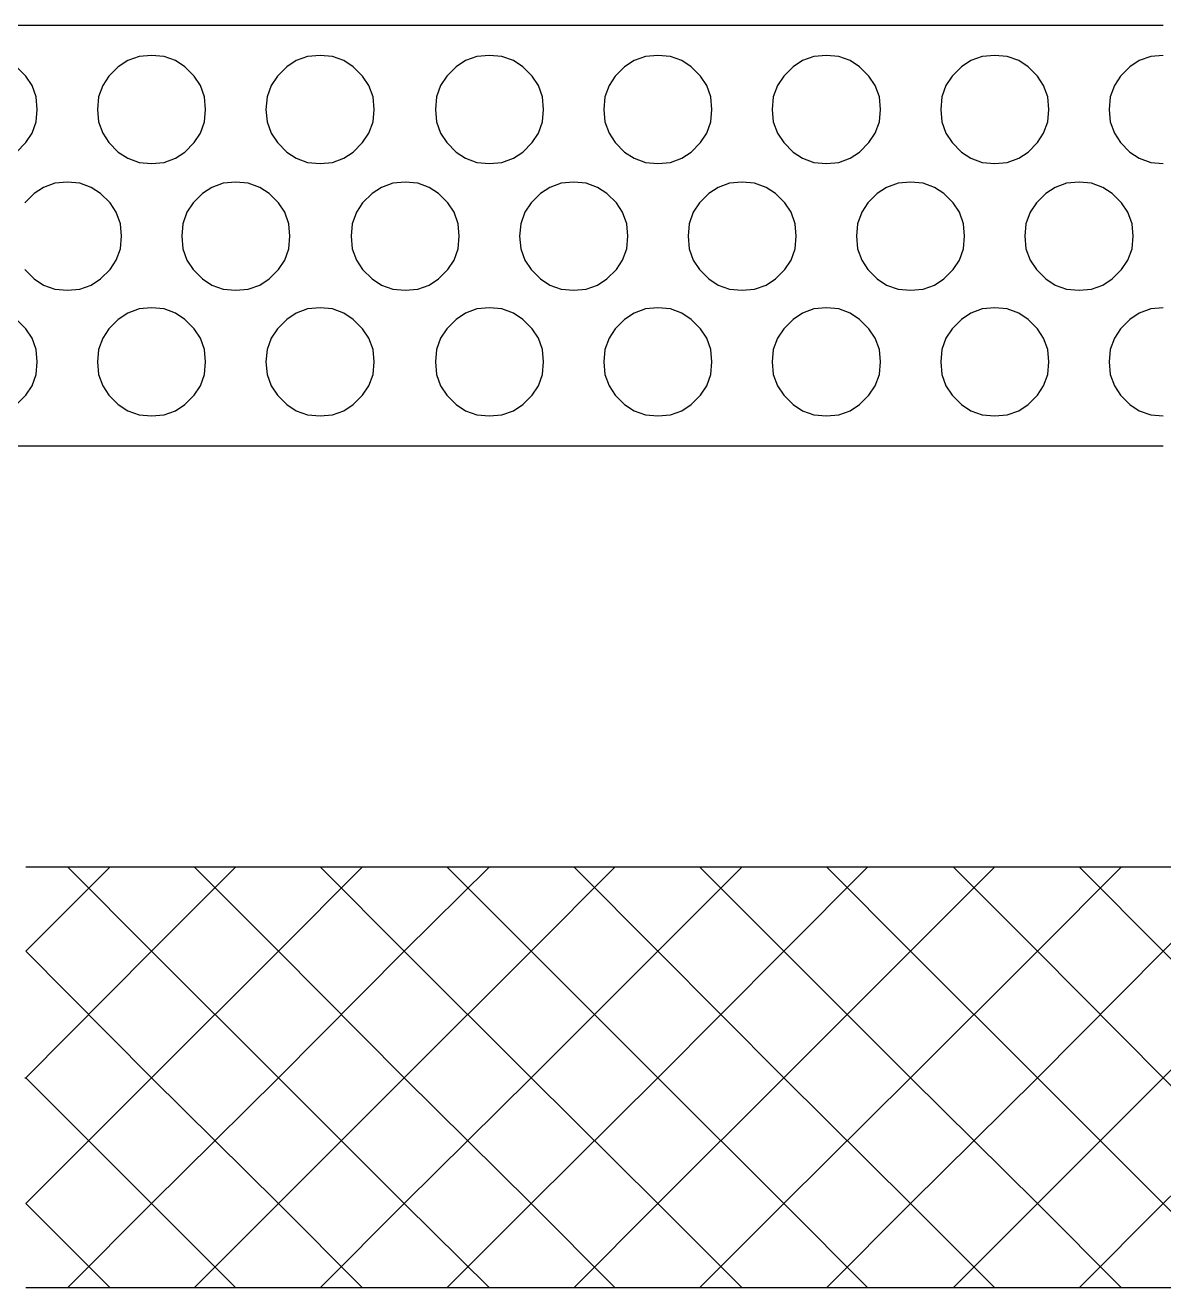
# Model space of a CAD drawing. Header units: inches. Extents: x 47316 to 59086, y 3141 to 11743.
# Drawn here: x 50350.67 to 50364.2, y 3738.15 to 3753.15 of the extents above; entities that cross this region are included whole.
import ezdxf

# ---------------------------------------------------------------- set-up
doc = ezdxf.new("R2010")
doc.units = ezdxf.units.IN
doc.header["$MEASUREMENT"] = 0

msp = doc.modelspace()

# ---------------------------------------------------------------- linework, layer by layer
at = {"color": 0, "lineweight": -3}
for p, q in [((50350.17, 3753.154), (50351.171, 3753.154)), ((50351.171, 3753.154), (50352.172, 3753.154)), ((50352.172, 3753.154), (50353.172, 3753.154)), ((50353.172, 3753.154), (50354.173, 3753.154)), ((50354.173, 3753.154), (50355.186, 3753.154)), ((50355.186, 3753.154), (50356.187, 3753.154)), ((50356.187, 3753.154), (50357.187, 3753.154)), ((50357.187, 3753.154), (50358.188, 3753.154)), ((50358.188, 3753.154), (50359.188, 3753.154)), ((50359.188, 3753.154), (50360.189, 3753.154)), ((50360.189, 3753.154), (50361.19, 3753.154)), ((50361.19, 3753.154), (50362.19, 3753.154)), ((50362.19, 3753.154), (50363.191, 3753.154)), ((50363.191, 3753.154), (50364.191, 3753.154)), ((50352.023, 3752.784), (50351.888, 3752.734)), ((50352.172, 3752.796), (50352.023, 3752.784)), ((50352.32, 3752.784), (50352.172, 3752.796)), ((50352.456, 3752.734), (50352.32, 3752.784)), ((50354.025, 3752.784), (50353.889, 3752.734)), ((50354.173, 3752.796), (50354.025, 3752.784)), ((50354.321, 3752.784), (50354.173, 3752.796)), ((50354.457, 3752.734), (50354.321, 3752.784)), ((50356.038, 3752.784), (50355.902, 3752.734)), ((50356.187, 3752.796), (50356.038, 3752.784)), ((50356.335, 3752.784), (50356.187, 3752.796)), ((50356.471, 3752.734), (50356.335, 3752.784)), ((50358.04, 3752.784), (50357.904, 3752.734)), ((50358.188, 3752.796), (50358.04, 3752.784)), ((50358.336, 3752.784), (50358.188, 3752.796)), ((50358.472, 3752.734), (50358.336, 3752.784)), ((50360.041, 3752.784), (50359.905, 3752.734)), ((50360.189, 3752.796), (50360.041, 3752.784)), ((50360.337, 3752.784), (50360.189, 3752.796)), ((50360.473, 3752.734), (50360.337, 3752.784)), ((50362.042, 3752.784), (50361.906, 3752.734)), ((50362.19, 3752.796), (50362.042, 3752.784)), ((50362.338, 3752.784), (50362.19, 3752.796)), ((50362.474, 3752.734), (50362.338, 3752.784)), ((50364.043, 3752.784), (50363.907, 3752.734)), ((50364.191, 3752.796), (50364.043, 3752.784)), ((50350.677, 3752.549), (50350.566, 3752.66)), ((50351.776, 3752.66), (50351.665, 3752.549)), ((50351.888, 3752.734), (50351.776, 3752.66)), ((50352.567, 3752.66), (50352.456, 3752.734)), ((50352.678, 3752.549), (50352.567, 3752.66)), ((50353.778, 3752.66), (50353.666, 3752.549)), ((50353.889, 3752.734), (50353.778, 3752.66)), ((50354.568, 3752.66), (50354.457, 3752.734)), ((50354.679, 3752.549), (50354.568, 3752.66)), ((50355.791, 3752.66), (50355.68, 3752.549)), ((50355.902, 3752.734), (50355.791, 3752.66)), ((50356.582, 3752.66), (50356.471, 3752.734)), ((50356.693, 3752.549), (50356.582, 3752.66)), ((50357.792, 3752.66), (50357.681, 3752.549)), ((50357.904, 3752.734), (50357.792, 3752.66)), ((50358.583, 3752.66), (50358.472, 3752.734)), ((50358.694, 3752.549), (50358.583, 3752.66)), ((50359.794, 3752.66), (50359.682, 3752.549)), ((50359.905, 3752.734), (50359.794, 3752.66)), ((50360.584, 3752.66), (50360.473, 3752.734)), ((50360.695, 3752.549), (50360.584, 3752.66)), ((50361.795, 3752.66), (50361.684, 3752.549)), ((50361.906, 3752.734), (50361.795, 3752.66)), ((50362.586, 3752.66), (50362.474, 3752.734)), ((50362.697, 3752.549), (50362.586, 3752.66)), ((50363.796, 3752.66), (50363.685, 3752.549)), ((50363.907, 3752.734), (50363.796, 3752.66)), ((50350.751, 3752.438), (50350.677, 3752.549)), ((50351.665, 3752.549), (50351.591, 3752.438)), ((50352.752, 3752.438), (50352.678, 3752.549)), ((50353.666, 3752.549), (50353.592, 3752.438)), ((50354.754, 3752.438), (50354.679, 3752.549)), ((50355.68, 3752.549), (50355.606, 3752.438)), ((50356.767, 3752.438), (50356.693, 3752.549)), ((50357.681, 3752.549), (50357.607, 3752.438)), ((50358.768, 3752.438), (50358.694, 3752.549)), ((50359.682, 3752.549), (50359.608, 3752.438)), ((50360.77, 3752.438), (50360.695, 3752.549)), ((50361.684, 3752.549), (50361.61, 3752.438)), ((50362.771, 3752.438), (50362.697, 3752.549)), ((50363.685, 3752.549), (50363.611, 3752.438)), ((50350.8, 3752.302), (50350.751, 3752.438)), ((50351.591, 3752.438), (50351.542, 3752.302)), ((50352.802, 3752.302), (50352.752, 3752.438)), ((50353.592, 3752.438), (50353.543, 3752.302)), ((50354.803, 3752.302), (50354.754, 3752.438)), ((50355.606, 3752.438), (50355.556, 3752.302)), ((50356.817, 3752.302), (50356.767, 3752.438)), ((50357.607, 3752.438), (50357.558, 3752.302)), ((50358.818, 3752.302), (50358.768, 3752.438)), ((50359.608, 3752.438), (50359.559, 3752.302)), ((50360.819, 3752.302), (50360.77, 3752.438)), ((50361.61, 3752.438), (50361.56, 3752.302)), ((50362.82, 3752.302), (50362.771, 3752.438)), ((50363.611, 3752.438), (50363.561, 3752.302)), ((50350.813, 3752.154), (50350.8, 3752.302)), ((50351.542, 3752.302), (50351.529, 3752.154)), ((50352.814, 3752.154), (50352.802, 3752.302)), ((50353.543, 3752.302), (50353.531, 3752.154)), ((50354.815, 3752.154), (50354.803, 3752.302)), ((50355.556, 3752.302), (50355.544, 3752.154)), ((50356.829, 3752.154), (50356.817, 3752.302)), ((50357.558, 3752.302), (50357.545, 3752.154)), ((50358.83, 3752.154), (50358.818, 3752.302)), ((50359.559, 3752.302), (50359.547, 3752.154)), ((50360.831, 3752.154), (50360.819, 3752.302)), ((50361.56, 3752.302), (50361.548, 3752.154)), ((50362.833, 3752.154), (50362.82, 3752.302)), ((50363.561, 3752.302), (50363.549, 3752.154)), ((50350.8, 3752.006), (50350.813, 3752.154)), ((50351.529, 3752.154), (50351.542, 3752.006)), ((50352.802, 3752.006), (50352.814, 3752.154)), ((50353.531, 3752.154), (50353.543, 3752.006)), ((50354.803, 3752.006), (50354.815, 3752.154)), ((50355.544, 3752.154), (50355.556, 3752.006)), ((50356.817, 3752.006), (50356.829, 3752.154)), ((50357.545, 3752.154), (50357.558, 3752.006)), ((50358.818, 3752.006), (50358.83, 3752.154)), ((50359.547, 3752.154), (50359.559, 3752.006)), ((50360.819, 3752.006), (50360.831, 3752.154)), ((50361.548, 3752.154), (50361.56, 3752.006)), ((50362.82, 3752.006), (50362.833, 3752.154)), ((50363.549, 3752.154), (50363.561, 3752.006)), ((50350.677, 3751.759), (50350.751, 3751.87)), ((50350.751, 3751.87), (50350.8, 3752.006)), ((50351.542, 3752.006), (50351.591, 3751.87)), ((50351.591, 3751.87), (50351.665, 3751.759)), ((50352.678, 3751.759), (50352.752, 3751.87)), ((50352.752, 3751.87), (50352.802, 3752.006)), ((50353.543, 3752.006), (50353.592, 3751.87)), ((50353.592, 3751.87), (50353.666, 3751.759)), ((50354.679, 3751.759), (50354.754, 3751.87)), ((50354.754, 3751.87), (50354.803, 3752.006)), ((50355.556, 3752.006), (50355.606, 3751.87)), ((50355.606, 3751.87), (50355.68, 3751.759)), ((50356.693, 3751.759), (50356.767, 3751.87)), ((50356.767, 3751.87), (50356.817, 3752.006)), ((50357.558, 3752.006), (50357.607, 3751.87)), ((50357.607, 3751.87), (50357.681, 3751.759)), ((50358.694, 3751.759), (50358.768, 3751.87)), ((50358.768, 3751.87), (50358.818, 3752.006)), ((50359.559, 3752.006), (50359.608, 3751.87)), ((50359.608, 3751.87), (50359.682, 3751.759)), ((50360.695, 3751.759), (50360.77, 3751.87)), ((50360.77, 3751.87), (50360.819, 3752.006)), ((50361.56, 3752.006), (50361.61, 3751.87)), ((50361.61, 3751.87), (50361.684, 3751.759)), ((50362.697, 3751.759), (50362.771, 3751.87)), ((50362.771, 3751.87), (50362.82, 3752.006)), ((50363.561, 3752.006), (50363.611, 3751.87)), ((50363.611, 3751.87), (50363.685, 3751.759)), ((50350.566, 3751.647), (50350.677, 3751.759)), ((50351.665, 3751.759), (50351.776, 3751.647)), ((50352.567, 3751.647), (50352.678, 3751.759)), ((50353.666, 3751.759), (50353.778, 3751.647)), ((50354.568, 3751.647), (50354.679, 3751.759)), ((50355.68, 3751.759), (50355.791, 3751.647)), ((50356.582, 3751.647), (50356.693, 3751.759)), ((50357.681, 3751.759), (50357.792, 3751.647)), ((50358.583, 3751.647), (50358.694, 3751.759)), ((50359.682, 3751.759), (50359.794, 3751.647)), ((50360.584, 3751.647), (50360.695, 3751.759)), ((50361.684, 3751.759), (50361.795, 3751.647)), ((50362.586, 3751.647), (50362.697, 3751.759)), ((50363.685, 3751.759), (50363.796, 3751.647)), ((50351.776, 3751.647), (50351.888, 3751.573)), ((50351.888, 3751.573), (50352.023, 3751.524)), ((50352.32, 3751.524), (50352.456, 3751.573)), ((50352.456, 3751.573), (50352.567, 3751.647)), ((50353.778, 3751.647), (50353.889, 3751.573)), ((50353.889, 3751.573), (50354.025, 3751.524)), ((50354.321, 3751.524), (50354.457, 3751.573)), ((50354.457, 3751.573), (50354.568, 3751.647)), ((50355.791, 3751.647), (50355.902, 3751.573)), ((50355.902, 3751.573), (50356.038, 3751.524)), ((50356.335, 3751.524), (50356.471, 3751.573)), ((50356.471, 3751.573), (50356.582, 3751.647)), ((50357.792, 3751.647), (50357.904, 3751.573)), ((50357.904, 3751.573), (50358.04, 3751.524)), ((50358.336, 3751.524), (50358.472, 3751.573)), ((50358.472, 3751.573), (50358.583, 3751.647)), ((50359.794, 3751.647), (50359.905, 3751.573)), ((50359.905, 3751.573), (50360.041, 3751.524)), ((50360.337, 3751.524), (50360.473, 3751.573)), ((50360.473, 3751.573), (50360.584, 3751.647)), ((50361.795, 3751.647), (50361.906, 3751.573)), ((50361.906, 3751.573), (50362.042, 3751.524)), ((50362.338, 3751.524), (50362.474, 3751.573)), ((50362.474, 3751.573), (50362.586, 3751.647)), ((50363.796, 3751.647), (50363.907, 3751.573)), ((50363.907, 3751.573), (50364.043, 3751.524)), ((50352.023, 3751.524), (50352.172, 3751.511)), ((50352.172, 3751.511), (50352.32, 3751.524)), ((50354.025, 3751.524), (50354.173, 3751.511)), ((50354.173, 3751.511), (50354.321, 3751.524)), ((50356.038, 3751.524), (50356.187, 3751.511)), ((50356.187, 3751.511), (50356.335, 3751.524)), ((50358.04, 3751.524), (50358.188, 3751.511)), ((50358.188, 3751.511), (50358.336, 3751.524)), ((50360.041, 3751.524), (50360.189, 3751.511)), ((50360.189, 3751.511), (50360.337, 3751.524)), ((50362.042, 3751.524), (50362.19, 3751.511)), ((50362.19, 3751.511), (50362.338, 3751.524)), ((50364.043, 3751.524), (50364.191, 3751.511)), ((50351.023, 3751.277), (50350.887, 3751.227)), ((50351.171, 3751.289), (50351.023, 3751.277)), ((50351.319, 3751.277), (50351.171, 3751.289)), ((50351.455, 3751.227), (50351.319, 3751.277)), ((50353.024, 3751.277), (50352.888, 3751.227)), ((50353.172, 3751.289), (50353.024, 3751.277)), ((50353.321, 3751.277), (50353.172, 3751.289)), ((50353.456, 3751.227), (50353.321, 3751.277)), ((50355.038, 3751.277), (50354.902, 3751.227)), ((50355.186, 3751.289), (50355.038, 3751.277)), ((50355.334, 3751.277), (50355.186, 3751.289)), ((50355.47, 3751.227), (50355.334, 3751.277)), ((50357.039, 3751.277), (50356.903, 3751.227)), ((50357.187, 3751.289), (50357.039, 3751.277)), ((50357.335, 3751.277), (50357.187, 3751.289)), ((50357.471, 3751.227), (50357.335, 3751.277)), ((50359.04, 3751.277), (50358.904, 3751.227)), ((50359.188, 3751.289), (50359.04, 3751.277)), ((50359.337, 3751.277), (50359.188, 3751.289)), ((50359.472, 3751.227), (50359.337, 3751.277)), ((50361.041, 3751.277), (50360.905, 3751.227)), ((50361.19, 3751.289), (50361.041, 3751.277)), ((50361.338, 3751.277), (50361.19, 3751.289)), ((50361.474, 3751.227), (50361.338, 3751.277)), ((50363.043, 3751.277), (50362.907, 3751.227)), ((50363.191, 3751.289), (50363.043, 3751.277)), ((50363.339, 3751.277), (50363.191, 3751.289)), ((50363.475, 3751.227), (50363.339, 3751.277)), ((50350.776, 3751.153), (50350.665, 3751.042)), ((50350.887, 3751.227), (50350.776, 3751.153)), ((50351.566, 3751.153), (50351.455, 3751.227)), ((50351.678, 3751.042), (50351.566, 3751.153)), ((50352.777, 3751.153), (50352.666, 3751.042)), ((50352.888, 3751.227), (50352.777, 3751.153)), ((50353.568, 3751.153), (50353.456, 3751.227)), ((50353.679, 3751.042), (50353.568, 3751.153)), ((50354.791, 3751.153), (50354.679, 3751.042)), ((50354.902, 3751.227), (50354.791, 3751.153)), ((50355.581, 3751.153), (50355.47, 3751.227)), ((50355.692, 3751.042), (50355.581, 3751.153)), ((50356.792, 3751.153), (50356.681, 3751.042)), ((50356.903, 3751.227), (50356.792, 3751.153)), ((50357.582, 3751.153), (50357.471, 3751.227)), ((50357.694, 3751.042), (50357.582, 3751.153)), ((50358.793, 3751.153), (50358.682, 3751.042)), ((50358.904, 3751.227), (50358.793, 3751.153)), ((50359.584, 3751.153), (50359.472, 3751.227)), ((50359.695, 3751.042), (50359.584, 3751.153)), ((50360.794, 3751.153), (50360.683, 3751.042)), ((50360.905, 3751.227), (50360.794, 3751.153)), ((50361.585, 3751.153), (50361.474, 3751.227)), ((50361.696, 3751.042), (50361.585, 3751.153)), ((50362.796, 3751.153), (50362.684, 3751.042)), ((50362.907, 3751.227), (50362.796, 3751.153)), ((50363.586, 3751.153), (50363.475, 3751.227)), ((50363.697, 3751.042), (50363.586, 3751.153)), ((50351.752, 3750.931), (50351.678, 3751.042)), ((50352.666, 3751.042), (50352.592, 3750.931)), ((50353.753, 3750.931), (50353.679, 3751.042)), ((50354.679, 3751.042), (50354.605, 3750.931)), ((50355.767, 3750.931), (50355.692, 3751.042)), ((50356.681, 3751.042), (50356.607, 3750.931)), ((50357.768, 3750.931), (50357.694, 3751.042)), ((50358.682, 3751.042), (50358.608, 3750.931)), ((50359.769, 3750.931), (50359.695, 3751.042)), ((50360.683, 3751.042), (50360.609, 3750.931)), ((50361.77, 3750.931), (50361.696, 3751.042)), ((50362.684, 3751.042), (50362.61, 3750.931)), ((50363.771, 3750.931), (50363.697, 3751.042)), ((50351.801, 3750.795), (50351.752, 3750.931)), ((50352.592, 3750.931), (50352.542, 3750.795)), ((50353.802, 3750.795), (50353.753, 3750.931)), ((50354.605, 3750.931), (50354.556, 3750.795)), ((50355.816, 3750.795), (50355.767, 3750.931)), ((50356.607, 3750.931), (50356.557, 3750.795)), ((50357.817, 3750.795), (50357.768, 3750.931)), ((50358.608, 3750.931), (50358.558, 3750.795)), ((50359.818, 3750.795), (50359.769, 3750.931)), ((50360.609, 3750.931), (50360.56, 3750.795)), ((50361.82, 3750.795), (50361.77, 3750.931)), ((50362.61, 3750.931), (50362.561, 3750.795)), ((50363.821, 3750.795), (50363.771, 3750.931)), ((50351.813, 3750.647), (50351.801, 3750.795)), ((50352.542, 3750.795), (50352.53, 3750.647)), ((50353.815, 3750.647), (50353.802, 3750.795)), ((50354.556, 3750.795), (50354.544, 3750.647)), ((50355.828, 3750.647), (50355.816, 3750.795)), ((50356.557, 3750.795), (50356.545, 3750.647)), ((50357.83, 3750.647), (50357.817, 3750.795)), ((50358.558, 3750.795), (50358.546, 3750.647)), ((50359.831, 3750.647), (50359.818, 3750.795)), ((50360.56, 3750.795), (50360.547, 3750.647)), ((50361.832, 3750.647), (50361.82, 3750.795)), ((50362.561, 3750.795), (50362.548, 3750.647)), ((50363.833, 3750.647), (50363.821, 3750.795)), ((50351.801, 3750.498), (50351.813, 3750.647)), ((50352.53, 3750.647), (50352.542, 3750.498)), ((50353.802, 3750.498), (50353.815, 3750.647)), ((50354.544, 3750.647), (50354.556, 3750.498)), ((50355.816, 3750.498), (50355.828, 3750.647)), ((50356.545, 3750.647), (50356.557, 3750.498)), ((50357.817, 3750.498), (50357.83, 3750.647)), ((50358.546, 3750.647), (50358.558, 3750.498)), ((50359.818, 3750.498), (50359.831, 3750.647)), ((50360.547, 3750.647), (50360.56, 3750.498)), ((50361.82, 3750.498), (50361.832, 3750.647)), ((50362.548, 3750.647), (50362.561, 3750.498)), ((50363.821, 3750.498), (50363.833, 3750.647)), ((50351.678, 3750.251), (50351.752, 3750.363)), ((50351.752, 3750.363), (50351.801, 3750.498)), ((50352.542, 3750.498), (50352.592, 3750.363)), ((50352.592, 3750.363), (50352.666, 3750.251)), ((50353.679, 3750.251), (50353.753, 3750.363)), ((50353.753, 3750.363), (50353.802, 3750.498)), ((50354.556, 3750.498), (50354.605, 3750.363)), ((50354.605, 3750.363), (50354.679, 3750.251)), ((50355.692, 3750.251), (50355.767, 3750.363)), ((50355.767, 3750.363), (50355.816, 3750.498)), ((50356.557, 3750.498), (50356.607, 3750.363)), ((50356.607, 3750.363), (50356.681, 3750.251)), ((50357.694, 3750.251), (50357.768, 3750.363)), ((50357.768, 3750.363), (50357.817, 3750.498)), ((50358.558, 3750.498), (50358.608, 3750.363)), ((50358.608, 3750.363), (50358.682, 3750.251)), ((50359.695, 3750.251), (50359.769, 3750.363)), ((50359.769, 3750.363), (50359.818, 3750.498)), ((50360.56, 3750.498), (50360.609, 3750.363)), ((50360.609, 3750.363), (50360.683, 3750.251)), ((50361.696, 3750.251), (50361.77, 3750.363)), ((50361.77, 3750.363), (50361.82, 3750.498)), ((50362.561, 3750.498), (50362.61, 3750.363)), ((50362.61, 3750.363), (50362.684, 3750.251)), ((50363.697, 3750.251), (50363.771, 3750.363)), ((50363.771, 3750.363), (50363.821, 3750.498)), ((50350.665, 3750.251), (50350.776, 3750.14)), ((50351.566, 3750.14), (50351.678, 3750.251)), ((50352.666, 3750.251), (50352.777, 3750.14)), ((50353.568, 3750.14), (50353.679, 3750.251)), ((50354.679, 3750.251), (50354.791, 3750.14)), ((50355.581, 3750.14), (50355.692, 3750.251)), ((50356.681, 3750.251), (50356.792, 3750.14)), ((50357.582, 3750.14), (50357.694, 3750.251)), ((50358.682, 3750.251), (50358.793, 3750.14)), ((50359.584, 3750.14), (50359.695, 3750.251)), ((50360.683, 3750.251), (50360.794, 3750.14)), ((50361.585, 3750.14), (50361.696, 3750.251)), ((50362.684, 3750.251), (50362.796, 3750.14)), ((50363.586, 3750.14), (50363.697, 3750.251)), ((50350.776, 3750.14), (50350.887, 3750.066)), ((50350.887, 3750.066), (50351.023, 3750.017)), ((50351.319, 3750.017), (50351.455, 3750.066)), ((50351.455, 3750.066), (50351.566, 3750.14)), ((50352.777, 3750.14), (50352.888, 3750.066)), ((50352.888, 3750.066), (50353.024, 3750.017)), ((50353.321, 3750.017), (50353.456, 3750.066)), ((50353.456, 3750.066), (50353.568, 3750.14)), ((50354.791, 3750.14), (50354.902, 3750.066)), ((50354.902, 3750.066), (50355.038, 3750.017)), ((50355.334, 3750.017), (50355.47, 3750.066)), ((50355.47, 3750.066), (50355.581, 3750.14)), ((50356.792, 3750.14), (50356.903, 3750.066)), ((50356.903, 3750.066), (50357.039, 3750.017)), ((50357.335, 3750.017), (50357.471, 3750.066)), ((50357.471, 3750.066), (50357.582, 3750.14)), ((50358.793, 3750.14), (50358.904, 3750.066)), ((50358.904, 3750.066), (50359.04, 3750.017)), ((50359.337, 3750.017), (50359.472, 3750.066)), ((50359.472, 3750.066), (50359.584, 3750.14)), ((50360.794, 3750.14), (50360.905, 3750.066)), ((50360.905, 3750.066), (50361.041, 3750.017)), ((50361.338, 3750.017), (50361.474, 3750.066)), ((50361.474, 3750.066), (50361.585, 3750.14)), ((50362.796, 3750.14), (50362.907, 3750.066)), ((50362.907, 3750.066), (50363.043, 3750.017)), ((50363.339, 3750.017), (50363.475, 3750.066)), ((50363.475, 3750.066), (50363.586, 3750.14)), ((50351.023, 3750.017), (50351.171, 3750.004)), ((50351.171, 3750.004), (50351.319, 3750.017)), ((50353.024, 3750.017), (50353.172, 3750.004)), ((50353.172, 3750.004), (50353.321, 3750.017)), ((50355.038, 3750.017), (50355.186, 3750.004)), ((50355.186, 3750.004), (50355.334, 3750.017)), ((50357.039, 3750.017), (50357.187, 3750.004)), ((50357.187, 3750.004), (50357.335, 3750.017)), ((50359.04, 3750.017), (50359.188, 3750.004)), ((50359.188, 3750.004), (50359.337, 3750.017)), ((50361.041, 3750.017), (50361.19, 3750.004)), ((50361.19, 3750.004), (50361.338, 3750.017)), ((50363.043, 3750.017), (50363.191, 3750.004)), ((50363.191, 3750.004), (50363.339, 3750.017)), ((50352.023, 3749.782), (50351.888, 3749.733)), ((50352.172, 3749.794), (50352.023, 3749.782)), ((50352.32, 3749.782), (50352.172, 3749.794)), ((50352.456, 3749.733), (50352.32, 3749.782)), ((50354.025, 3749.782), (50353.889, 3749.733)), ((50354.173, 3749.794), (50354.025, 3749.782)), ((50354.321, 3749.782), (50354.173, 3749.794)), ((50354.457, 3749.733), (50354.321, 3749.782)), ((50356.038, 3749.782), (50355.902, 3749.733)), ((50356.187, 3749.794), (50356.038, 3749.782)), ((50356.335, 3749.782), (50356.187, 3749.794)), ((50356.471, 3749.733), (50356.335, 3749.782)), ((50358.04, 3749.782), (50357.904, 3749.733)), ((50358.188, 3749.794), (50358.04, 3749.782)), ((50358.336, 3749.782), (50358.188, 3749.794)), ((50358.472, 3749.733), (50358.336, 3749.782)), ((50360.041, 3749.782), (50359.905, 3749.733)), ((50360.189, 3749.794), (50360.041, 3749.782)), ((50360.337, 3749.782), (50360.189, 3749.794)), ((50360.473, 3749.733), (50360.337, 3749.782)), ((50362.042, 3749.782), (50361.906, 3749.733)), ((50362.19, 3749.794), (50362.042, 3749.782)), ((50362.338, 3749.782), (50362.19, 3749.794)), ((50362.474, 3749.733), (50362.338, 3749.782)), ((50364.043, 3749.782), (50363.907, 3749.733)), ((50364.191, 3749.794), (50364.043, 3749.782)), ((50350.677, 3749.547), (50350.566, 3749.658)), ((50351.776, 3749.658), (50351.665, 3749.547)), ((50351.888, 3749.733), (50351.776, 3749.658)), ((50352.567, 3749.658), (50352.456, 3749.733)), ((50352.678, 3749.547), (50352.567, 3749.658)), ((50353.778, 3749.658), (50353.666, 3749.547)), ((50353.889, 3749.733), (50353.778, 3749.658)), ((50354.568, 3749.658), (50354.457, 3749.733)), ((50354.679, 3749.547), (50354.568, 3749.658)), ((50355.791, 3749.658), (50355.68, 3749.547)), ((50355.902, 3749.733), (50355.791, 3749.658)), ((50356.582, 3749.658), (50356.471, 3749.733)), ((50356.693, 3749.547), (50356.582, 3749.658)), ((50357.792, 3749.658), (50357.681, 3749.547)), ((50357.904, 3749.733), (50357.792, 3749.658)), ((50358.583, 3749.658), (50358.472, 3749.733)), ((50358.694, 3749.547), (50358.583, 3749.658)), ((50359.794, 3749.658), (50359.682, 3749.547)), ((50359.905, 3749.733), (50359.794, 3749.658)), ((50360.584, 3749.658), (50360.473, 3749.733)), ((50360.695, 3749.547), (50360.584, 3749.658)), ((50361.795, 3749.658), (50361.684, 3749.547)), ((50361.906, 3749.733), (50361.795, 3749.658)), ((50362.586, 3749.658), (50362.474, 3749.733)), ((50362.697, 3749.547), (50362.586, 3749.658)), ((50363.796, 3749.658), (50363.685, 3749.547)), ((50363.907, 3749.733), (50363.796, 3749.658)), ((50350.751, 3749.436), (50350.677, 3749.547)), ((50351.665, 3749.547), (50351.591, 3749.436)), ((50352.752, 3749.436), (50352.678, 3749.547)), ((50353.666, 3749.547), (50353.592, 3749.436)), ((50354.754, 3749.436), (50354.679, 3749.547)), ((50355.68, 3749.547), (50355.606, 3749.436)), ((50356.767, 3749.436), (50356.693, 3749.547)), ((50357.681, 3749.547), (50357.607, 3749.436)), ((50358.768, 3749.436), (50358.694, 3749.547)), ((50359.682, 3749.547), (50359.608, 3749.436)), ((50360.77, 3749.436), (50360.695, 3749.547)), ((50361.684, 3749.547), (50361.61, 3749.436)), ((50362.771, 3749.436), (50362.697, 3749.547)), ((50363.685, 3749.547), (50363.611, 3749.436)), ((50350.8, 3749.3), (50350.751, 3749.436)), ((50351.591, 3749.436), (50351.542, 3749.3)), ((50352.802, 3749.3), (50352.752, 3749.436)), ((50353.592, 3749.436), (50353.543, 3749.3)), ((50354.803, 3749.3), (50354.754, 3749.436)), ((50355.606, 3749.436), (50355.556, 3749.3)), ((50356.817, 3749.3), (50356.767, 3749.436)), ((50357.607, 3749.436), (50357.558, 3749.3)), ((50358.818, 3749.3), (50358.768, 3749.436)), ((50359.608, 3749.436), (50359.559, 3749.3)), ((50360.819, 3749.3), (50360.77, 3749.436)), ((50361.61, 3749.436), (50361.56, 3749.3)), ((50362.82, 3749.3), (50362.771, 3749.436)), ((50363.611, 3749.436), (50363.561, 3749.3)), ((50350.813, 3749.152), (50350.8, 3749.3)), ((50351.542, 3749.3), (50351.529, 3749.152)), ((50352.814, 3749.152), (50352.802, 3749.3)), ((50353.543, 3749.3), (50353.531, 3749.152)), ((50354.815, 3749.152), (50354.803, 3749.3)), ((50355.556, 3749.3), (50355.544, 3749.152)), ((50356.829, 3749.152), (50356.817, 3749.3)), ((50357.558, 3749.3), (50357.545, 3749.152)), ((50358.83, 3749.152), (50358.818, 3749.3)), ((50359.559, 3749.3), (50359.547, 3749.152)), ((50360.831, 3749.152), (50360.819, 3749.3)), ((50361.56, 3749.3), (50361.548, 3749.152)), ((50362.833, 3749.152), (50362.82, 3749.3)), ((50363.561, 3749.3), (50363.549, 3749.152)), ((50350.8, 3749.004), (50350.813, 3749.152)), ((50351.529, 3749.152), (50351.542, 3749.004)), ((50352.802, 3749.004), (50352.814, 3749.152)), ((50353.531, 3749.152), (50353.543, 3749.004)), ((50354.803, 3749.004), (50354.815, 3749.152)), ((50355.544, 3749.152), (50355.556, 3749.004)), ((50356.817, 3749.004), (50356.829, 3749.152)), ((50357.545, 3749.152), (50357.558, 3749.004)), ((50358.818, 3749.004), (50358.83, 3749.152)), ((50359.547, 3749.152), (50359.559, 3749.004)), ((50360.819, 3749.004), (50360.831, 3749.152)), ((50361.548, 3749.152), (50361.56, 3749.004)), ((50362.82, 3749.004), (50362.833, 3749.152)), ((50363.549, 3749.152), (50363.561, 3749.004)), ((50350.677, 3748.757), (50350.751, 3748.868)), ((50350.751, 3748.868), (50350.8, 3749.004)), ((50351.542, 3749.004), (50351.591, 3748.868)), ((50351.591, 3748.868), (50351.665, 3748.757)), ((50352.678, 3748.757), (50352.752, 3748.868)), ((50352.752, 3748.868), (50352.802, 3749.004)), ((50353.543, 3749.004), (50353.592, 3748.868)), ((50353.592, 3748.868), (50353.666, 3748.757)), ((50354.679, 3748.757), (50354.754, 3748.868)), ((50354.754, 3748.868), (50354.803, 3749.004)), ((50355.556, 3749.004), (50355.606, 3748.868)), ((50355.606, 3748.868), (50355.68, 3748.757)), ((50356.693, 3748.757), (50356.767, 3748.868)), ((50356.767, 3748.868), (50356.817, 3749.004)), ((50357.558, 3749.004), (50357.607, 3748.868)), ((50357.607, 3748.868), (50357.681, 3748.757)), ((50358.694, 3748.757), (50358.768, 3748.868)), ((50358.768, 3748.868), (50358.818, 3749.004)), ((50359.559, 3749.004), (50359.608, 3748.868)), ((50359.608, 3748.868), (50359.682, 3748.757)), ((50360.695, 3748.757), (50360.77, 3748.868)), ((50360.77, 3748.868), (50360.819, 3749.004)), ((50361.56, 3749.004), (50361.61, 3748.868)), ((50361.61, 3748.868), (50361.684, 3748.757)), ((50362.697, 3748.757), (50362.771, 3748.868)), ((50362.771, 3748.868), (50362.82, 3749.004)), ((50363.561, 3749.004), (50363.611, 3748.868)), ((50363.611, 3748.868), (50363.685, 3748.757)), ((50350.566, 3748.645), (50350.677, 3748.757)), ((50351.665, 3748.757), (50351.776, 3748.645)), ((50352.567, 3748.645), (50352.678, 3748.757)), ((50353.666, 3748.757), (50353.778, 3748.645)), ((50354.568, 3748.645), (50354.679, 3748.757)), ((50355.68, 3748.757), (50355.791, 3748.645)), ((50356.582, 3748.645), (50356.693, 3748.757)), ((50357.681, 3748.757), (50357.792, 3748.645)), ((50358.583, 3748.645), (50358.694, 3748.757)), ((50359.682, 3748.757), (50359.794, 3748.645)), ((50360.584, 3748.645), (50360.695, 3748.757)), ((50361.684, 3748.757), (50361.795, 3748.645)), ((50362.586, 3748.645), (50362.697, 3748.757)), ((50363.685, 3748.757), (50363.796, 3748.645)), ((50351.776, 3748.645), (50351.888, 3748.571)), ((50351.888, 3748.571), (50352.023, 3748.522)), ((50352.32, 3748.522), (50352.456, 3748.571)), ((50352.456, 3748.571), (50352.567, 3748.645)), ((50353.778, 3748.645), (50353.889, 3748.571)), ((50353.889, 3748.571), (50354.025, 3748.522)), ((50354.321, 3748.522), (50354.457, 3748.571)), ((50354.457, 3748.571), (50354.568, 3748.645)), ((50355.791, 3748.645), (50355.902, 3748.571)), ((50355.902, 3748.571), (50356.038, 3748.522)), ((50356.335, 3748.522), (50356.471, 3748.571)), ((50356.471, 3748.571), (50356.582, 3748.645)), ((50357.792, 3748.645), (50357.904, 3748.571)), ((50357.904, 3748.571), (50358.04, 3748.522)), ((50358.336, 3748.522), (50358.472, 3748.571)), ((50358.472, 3748.571), (50358.583, 3748.645)), ((50359.794, 3748.645), (50359.905, 3748.571)), ((50359.905, 3748.571), (50360.041, 3748.522)), ((50360.337, 3748.522), (50360.473, 3748.571)), ((50360.473, 3748.571), (50360.584, 3748.645)), ((50361.795, 3748.645), (50361.906, 3748.571)), ((50361.906, 3748.571), (50362.042, 3748.522)), ((50362.338, 3748.522), (50362.474, 3748.571)), ((50362.474, 3748.571), (50362.586, 3748.645)), ((50363.796, 3748.645), (50363.907, 3748.571)), ((50363.907, 3748.571), (50364.043, 3748.522)), ((50352.023, 3748.522), (50352.172, 3748.51)), ((50352.172, 3748.51), (50352.32, 3748.522)), ((50354.025, 3748.522), (50354.173, 3748.51)), ((50354.173, 3748.51), (50354.321, 3748.522)), ((50356.038, 3748.522), (50356.187, 3748.51)), ((50356.187, 3748.51), (50356.335, 3748.522)), ((50358.04, 3748.522), (50358.188, 3748.51)), ((50358.188, 3748.51), (50358.336, 3748.522)), ((50360.041, 3748.522), (50360.189, 3748.51)), ((50360.189, 3748.51), (50360.337, 3748.522)), ((50362.042, 3748.522), (50362.19, 3748.51)), ((50362.19, 3748.51), (50362.338, 3748.522)), ((50364.043, 3748.522), (50364.191, 3748.51)), ((50351.171, 3748.151), (50350.17, 3748.151)), ((50352.172, 3748.151), (50351.171, 3748.151)), ((50353.172, 3748.151), (50352.172, 3748.151)), ((50354.173, 3748.151), (50353.172, 3748.151)), ((50355.186, 3748.151), (50354.173, 3748.151)), ((50356.187, 3748.151), (50355.186, 3748.151)), ((50357.187, 3748.151), (50356.187, 3748.151)), ((50358.188, 3748.151), (50357.187, 3748.151)), ((50359.188, 3748.151), (50358.188, 3748.151)), ((50360.189, 3748.151), (50359.188, 3748.151)), ((50361.19, 3748.151), (50360.189, 3748.151)), ((50362.19, 3748.151), (50361.19, 3748.151)), ((50363.191, 3748.151), (50362.19, 3748.151)), ((50364.191, 3748.151), (50363.191, 3748.151)), ((50350.677, 3743.148), (50352.172, 3743.148)), ((50351.678, 3743.148), (50350.677, 3742.148)), ((50352.172, 3742.148), (50351.171, 3743.148)), ((50352.172, 3743.148), (50353.679, 3743.148)), ((50353.172, 3743.148), (50352.172, 3742.148)), ((50353.679, 3742.148), (50352.678, 3743.148)), ((50353.679, 3743.148), (50355.174, 3743.148)), ((50354.679, 3743.148), (50353.679, 3742.148)), ((50355.174, 3742.148), (50354.173, 3743.148)), ((50355.174, 3743.148), (50356.681, 3743.148)), ((50356.187, 3743.148), (50355.174, 3742.148)), ((50356.681, 3742.148), (50355.68, 3743.148)), ((50356.681, 3743.148), (50358.188, 3743.148)), ((50357.681, 3743.148), (50356.681, 3742.148)), ((50358.188, 3742.148), (50357.187, 3743.148)), ((50358.188, 3743.148), (50359.682, 3743.148)), ((50359.188, 3743.148), (50358.188, 3742.148)), ((50359.682, 3742.148), (50358.682, 3743.148)), ((50359.682, 3743.148), (50361.19, 3743.148)), ((50360.683, 3743.148), (50359.682, 3742.148)), ((50361.19, 3742.148), (50360.189, 3743.148)), ((50361.19, 3743.148), (50362.697, 3743.148)), ((50362.19, 3743.148), (50361.19, 3742.148)), ((50362.697, 3742.148), (50361.696, 3743.148)), ((50362.697, 3743.148), (50364.191, 3743.148)), ((50363.697, 3743.148), (50362.697, 3742.148)), ((50364.191, 3742.148), (50363.191, 3743.148)), ((50364.191, 3743.148), (50365.699, 3743.148)), ((50365.192, 3743.148), (50364.191, 3742.148)), ((50350.677, 3740.641), (50352.172, 3742.148)), ((50350.677, 3742.148), (50352.172, 3740.641)), ((50352.172, 3740.641), (50353.679, 3742.148)), ((50352.172, 3742.148), (50353.679, 3740.641)), ((50353.679, 3740.641), (50355.174, 3742.148)), ((50353.679, 3742.148), (50355.174, 3740.641)), ((50355.174, 3740.641), (50356.681, 3742.148)), ((50355.174, 3742.148), (50356.681, 3740.641)), ((50356.681, 3740.641), (50358.188, 3742.148)), ((50356.681, 3742.148), (50358.188, 3740.641)), ((50358.188, 3740.641), (50359.682, 3742.148)), ((50358.188, 3742.148), (50359.682, 3740.641)), ((50359.682, 3740.641), (50361.19, 3742.148)), ((50359.682, 3742.148), (50361.19, 3740.641)), ((50361.19, 3740.641), (50362.697, 3742.148)), ((50361.19, 3742.148), (50362.697, 3740.641)), ((50362.697, 3740.641), (50364.191, 3742.148)), ((50362.697, 3742.148), (50364.191, 3740.641)), ((50364.191, 3740.641), (50365.699, 3742.148)), ((50364.191, 3742.148), (50365.699, 3740.641)), ((50350.665, 3740.641), (50350.677, 3740.641)), ((50352.172, 3739.146), (50350.677, 3740.641)), ((50352.172, 3740.641), (50350.677, 3739.146)), ((50353.679, 3739.146), (50352.172, 3740.641)), ((50353.679, 3740.641), (50352.172, 3739.146)), ((50355.174, 3739.146), (50353.679, 3740.641)), ((50355.174, 3740.641), (50353.679, 3739.146)), ((50356.681, 3739.146), (50355.174, 3740.641)), ((50356.681, 3740.641), (50355.174, 3739.146)), ((50358.188, 3739.146), (50356.681, 3740.641)), ((50358.188, 3740.641), (50356.681, 3739.146)), ((50359.682, 3739.146), (50358.188, 3740.641)), ((50359.682, 3740.641), (50358.188, 3739.146)), ((50361.19, 3739.146), (50359.682, 3740.641)), ((50361.19, 3740.641), (50359.682, 3739.146)), ((50362.697, 3739.146), (50361.19, 3740.641)), ((50362.697, 3740.641), (50361.19, 3739.146)), ((50364.191, 3739.146), (50362.697, 3740.641)), ((50364.191, 3740.641), (50362.697, 3739.146)), ((50365.699, 3739.146), (50364.191, 3740.641)), ((50365.699, 3740.641), (50364.191, 3739.146)), ((50350.677, 3739.146), (50351.678, 3738.145)), ((50351.171, 3738.145), (50352.172, 3739.146)), ((50352.172, 3739.146), (50353.172, 3738.145)), ((50352.678, 3738.145), (50353.679, 3739.146)), ((50353.679, 3739.146), (50354.679, 3738.145)), ((50354.173, 3738.145), (50355.174, 3739.146)), ((50355.174, 3739.146), (50356.187, 3738.145)), ((50355.68, 3738.145), (50356.681, 3739.146)), ((50356.681, 3739.146), (50357.681, 3738.145)), ((50357.187, 3738.145), (50358.188, 3739.146)), ((50358.188, 3739.146), (50359.188, 3738.145)), ((50358.682, 3738.145), (50359.682, 3739.146)), ((50359.682, 3739.146), (50360.683, 3738.145)), ((50360.189, 3738.145), (50361.19, 3739.146)), ((50361.19, 3739.146), (50362.19, 3738.145)), ((50361.696, 3738.145), (50362.697, 3739.146)), ((50362.697, 3739.146), (50363.697, 3738.145)), ((50363.191, 3738.145), (50364.191, 3739.146)), ((50364.191, 3739.146), (50365.192, 3738.145)), ((50352.172, 3738.145), (50350.677, 3738.145)), ((50353.679, 3738.145), (50352.172, 3738.145)), ((50355.174, 3738.145), (50353.679, 3738.145)), ((50356.681, 3738.145), (50355.174, 3738.145)), ((50358.188, 3738.145), (50356.681, 3738.145)), ((50359.682, 3738.145), (50358.188, 3738.145)), ((50361.19, 3738.145), (50359.682, 3738.145)), ((50362.697, 3738.145), (50361.19, 3738.145)), ((50364.191, 3738.145), (50362.697, 3738.145)), ((50365.699, 3738.145), (50364.191, 3738.145))]:
    msp.add_line(p, q, dxfattribs=at)

doc.saveas('drawing.dxf')
